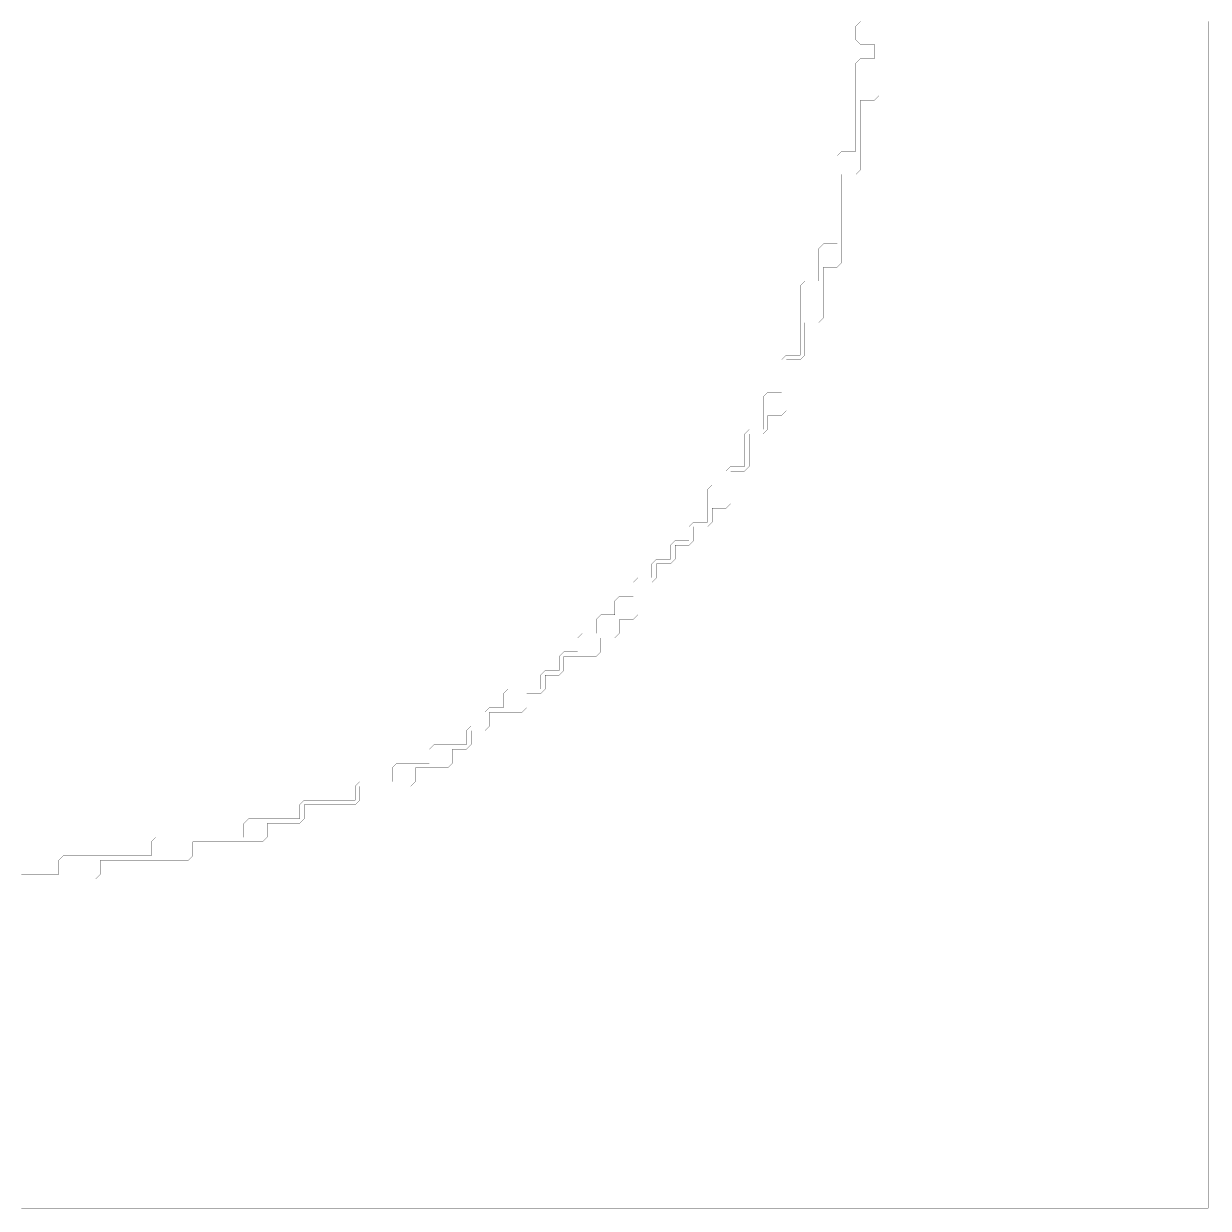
# Model space of a CAD drawing. Header units: metres. Extents: x 0 to 4990, y -4990 to 0.
# Drawn here: x 2495 to 4990, y -4990 to -2495 of the extents above; entities that cross this region are included whole.
import ezdxf

# ---------------------------------------------------------------- set-up
doc = ezdxf.new("R2010")
doc.units = ezdxf.units.M
doc.layers.add('conductor', color=1, linetype='Continuous')
doc.layers.add('substrate', color=5, linetype='Continuous')

msp = doc.modelspace()

# ---------------------------------------------------------------- linework, layer by layer
at = {"layer": 'conductor', "const_width": 0.5}
msp.add_lwpolyline([(2490.234375, -4287.109375), (2500, -4287.109375), (2509.765625, -4287.109375), (2519.53125, -4287.109375), (2529.296875, -4287.109375), (2539.0625, -4287.109375), (2548.828125, -4287.109375), (2558.59375, -4287.109375), (2568.359375, -4287.109375), (2568.359375, -4277.34375), (2568.359375, -4267.578125), (2568.359375, -4257.8125), (2578.125, -4248.046875), (2587.890625, -4248.046875), (2597.65625, -4248.046875), (2607.421875, -4248.046875), (2617.1875, -4248.046875), (2626.953125, -4248.046875), (2636.71875, -4248.046875), (2646.484375, -4248.046875), (2656.25, -4248.046875), (2666.015625, -4248.046875), (2675.78125, -4248.046875), (2685.546875, -4248.046875), (2695.3125, -4248.046875), (2705.078125, -4248.046875), (2714.84375, -4248.046875), (2724.609375, -4248.046875), (2734.375, -4248.046875), (2744.140625, -4248.046875), (2753.90625, -4248.046875), (2763.671875, -4248.046875), (2763.671875, -4238.28125), (2763.671875, -4228.515625), (2763.671875, -4218.75), (2773.4375, -4208.984375), (2783.203125, -4208.984375), (2792.96875, -4208.984375), (2802.734375, -4208.984375), (2812.5, -4208.984375), (2822.265625, -4208.984375), (2832.03125, -4208.984375), (2841.796875, -4208.984375), (2851.5625, -4208.984375), (2861.328125, -4208.984375), (2871.09375, -4208.984375), (2880.859375, -4208.984375), (2890.625, -4208.984375), (2900.390625, -4208.984375), (2910.15625, -4208.984375), (2919.921875, -4208.984375), (2929.6875, -4208.984375), (2939.453125, -4208.984375), (2949.21875, -4208.984375), (2958.984375, -4208.984375), (2958.984375, -4199.21875), (2958.984375, -4189.453125), (2958.984375, -4179.6875), (2968.75, -4169.921875), (2978.515625, -4169.921875), (2988.28125, -4169.921875), (2998.046875, -4169.921875), (3007.8125, -4169.921875), (3017.578125, -4169.921875), (3027.34375, -4169.921875), (3037.109375, -4169.921875), (3046.875, -4169.921875), (3056.640625, -4169.921875), (3066.40625, -4169.921875), (3076.171875, -4169.921875), (3076.171875, -4160.15625), (3076.171875, -4150.390625), (3076.171875, -4140.625), (3085.9375, -4130.859375), (3095.703125, -4130.859375), (3105.46875, -4130.859375), (3115.234375, -4130.859375), (3125, -4130.859375), (3134.765625, -4130.859375), (3144.53125, -4130.859375), (3154.296875, -4130.859375), (3164.0625, -4130.859375), (3173.828125, -4130.859375), (3183.59375, -4130.859375), (3193.359375, -4130.859375), (3193.359375, -4121.09375), (3193.359375, -4111.328125), (3193.359375, -4101.5625), (3203.125, -4091.796875), (3212.890625, -4091.796875), (3222.65625, -4091.796875), (3232.421875, -4091.796875), (3242.1875, -4091.796875), (3251.953125, -4091.796875), (3261.71875, -4091.796875), (3271.484375, -4091.796875), (3271.484375, -4082.03125), (3271.484375, -4072.265625), (3271.484375, -4062.5), (3281.25, -4052.734375), (3291.015625, -4052.734375), (3300.78125, -4052.734375), (3310.546875, -4052.734375), (3320.3125, -4052.734375), (3330.078125, -4052.734375), (3339.84375, -4052.734375), (3349.609375, -4052.734375), (3349.609375, -4042.96875), (3349.609375, -4033.203125), (3349.609375, -4023.4375), (3359.375, -4013.671875), (3369.140625, -4013.671875), (3378.90625, -4013.671875), (3388.671875, -4013.671875), (3398.4375, -4013.671875), (3408.203125, -4013.671875), (3417.96875, -4013.671875), (3427.734375, -4013.671875), (3427.734375, -4003.90625), (3427.734375, -3994.140625), (3427.734375, -3984.375), (3437.5, -3974.609375), (3447.265625, -3974.609375), (3457.03125, -3974.609375), (3466.796875, -3974.609375), (3466.796875, -3964.84375), (3466.796875, -3955.078125), (3466.796875, -3945.3125), (3476.5625, -3935.546875), (3486.328125, -3935.546875), (3496.09375, -3935.546875), (3505.859375, -3935.546875), (3505.859375, -3925.78125), (3505.859375, -3916.015625), (3505.859375, -3906.25), (3515.625, -3896.484375), (3525.390625, -3896.484375), (3535.15625, -3896.484375), (3544.921875, -3896.484375), (3554.6875, -3896.484375), (3564.453125, -3896.484375), (3574.21875, -3896.484375), (3583.984375, -3896.484375), (3583.984375, -3886.71875), (3583.984375, -3876.953125), (3583.984375, -3867.1875), (3593.75, -3857.421875), (3603.515625, -3857.421875), (3613.28125, -3857.421875), (3623.046875, -3857.421875), (3623.046875, -3847.65625), (3623.046875, -3837.890625), (3623.046875, -3828.125), (3632.8125, -3818.359375), (3642.578125, -3818.359375), (3652.34375, -3818.359375), (3662.109375, -3818.359375), (3662.109375, -3808.59375), (3662.109375, -3798.828125), (3662.109375, -3789.0625), (3671.875, -3779.296875), (3681.640625, -3779.296875), (3691.40625, -3779.296875), (3701.171875, -3779.296875), (3701.171875, -3769.53125), (3701.171875, -3759.765625), (3701.171875, -3750), (3710.9375, -3740.234375), (3720.703125, -3740.234375), (3730.46875, -3740.234375), (3740.234375, -3740.234375), (3740.234375, -3730.46875), (3740.234375, -3720.703125), (3740.234375, -3710.9375), (3750, -3701.171875), (3759.765625, -3701.171875), (3769.53125, -3701.171875), (3779.296875, -3701.171875), (3779.296875, -3691.40625), (3779.296875, -3681.640625), (3779.296875, -3671.875), (3789.0625, -3662.109375), (3798.828125, -3662.109375), (3808.59375, -3662.109375), (3818.359375, -3662.109375), (3818.359375, -3652.34375), (3818.359375, -3642.578125), (3818.359375, -3632.8125), (3828.125, -3623.046875), (3837.890625, -3623.046875), (3847.65625, -3623.046875), (3857.421875, -3623.046875), (3857.421875, -3613.28125), (3857.421875, -3603.515625), (3857.421875, -3593.75), (3867.1875, -3583.984375), (3876.953125, -3583.984375), (3886.71875, -3583.984375), (3896.484375, -3583.984375), (3896.484375, -3574.21875), (3896.484375, -3564.453125), (3896.484375, -3554.6875), (3906.25, -3544.921875), (3916.015625, -3544.921875), (3925.78125, -3544.921875), (3935.546875, -3544.921875), (3935.546875, -3535.15625), (3935.546875, -3525.390625), (3935.546875, -3515.625), (3935.546875, -3505.859375), (3935.546875, -3496.09375), (3935.546875, -3486.328125), (3935.546875, -3476.5625), (3945.3125, -3466.796875), (3955.078125, -3466.796875), (3964.84375, -3466.796875), (3974.609375, -3466.796875), (3974.609375, -3457.03125), (3974.609375, -3447.265625), (3974.609375, -3437.5), (3984.375, -3427.734375), (3994.140625, -3427.734375), (4003.90625, -3427.734375), (4013.671875, -3427.734375), (4013.671875, -3417.96875), (4013.671875, -3408.203125), (4013.671875, -3398.4375), (4013.671875, -3388.671875), (4013.671875, -3378.90625), (4013.671875, -3369.140625), (4013.671875, -3359.375), (4023.4375, -3349.609375), (4033.203125, -3349.609375), (4042.96875, -3349.609375), (4052.734375, -3349.609375), (4052.734375, -3339.84375), (4052.734375, -3330.078125), (4052.734375, -3320.3125), (4052.734375, -3310.546875), (4052.734375, -3300.78125), (4052.734375, -3291.015625), (4052.734375, -3281.25), (4062.5, -3271.484375), (4072.265625, -3271.484375), (4082.03125, -3271.484375), (4091.796875, -3271.484375), (4091.796875, -3261.71875), (4091.796875, -3251.953125), (4091.796875, -3242.1875), (4091.796875, -3232.421875), (4091.796875, -3222.65625), (4091.796875, -3212.890625), (4091.796875, -3203.125), (4101.5625, -3193.359375), (4111.328125, -3193.359375), (4121.09375, -3193.359375), (4130.859375, -3193.359375), (4130.859375, -3183.59375), (4130.859375, -3173.828125), (4130.859375, -3164.0625), (4130.859375, -3154.296875), (4130.859375, -3144.53125), (4130.859375, -3134.765625), (4130.859375, -3125), (4130.859375, -3115.234375), (4130.859375, -3105.46875), (4130.859375, -3095.703125), (4130.859375, -3085.9375), (4130.859375, -3076.171875), (4130.859375, -3066.40625), (4130.859375, -3056.640625), (4130.859375, -3046.875), (4140.625, -3037.109375), (4150.390625, -3037.109375), (4160.15625, -3037.109375), (4169.921875, -3037.109375), (4169.921875, -3027.34375), (4169.921875, -3017.578125), (4169.921875, -3007.8125), (4169.921875, -2998.046875), (4169.921875, -2988.28125), (4169.921875, -2978.515625), (4169.921875, -2968.75), (4179.6875, -2958.984375), (4189.453125, -2958.984375), (4199.21875, -2958.984375), (4208.984375, -2958.984375), (4208.984375, -2949.21875), (4208.984375, -2939.453125), (4208.984375, -2929.6875), (4208.984375, -2919.921875), (4208.984375, -2910.15625), (4208.984375, -2900.390625), (4208.984375, -2890.625), (4208.984375, -2880.859375), (4208.984375, -2871.09375), (4208.984375, -2861.328125), (4208.984375, -2851.5625), (4208.984375, -2841.796875), (4208.984375, -2832.03125), (4208.984375, -2822.265625), (4208.984375, -2812.5), (4208.984375, -2802.734375), (4208.984375, -2792.96875), (4208.984375, -2783.203125), (4208.984375, -2773.4375), (4218.75, -2763.671875), (4228.515625, -2763.671875), (4238.28125, -2763.671875), (4248.046875, -2763.671875), (4248.046875, -2753.90625), (4248.046875, -2744.140625), (4248.046875, -2734.375), (4248.046875, -2724.609375), (4248.046875, -2714.84375), (4248.046875, -2705.078125), (4248.046875, -2695.3125), (4248.046875, -2685.546875), (4248.046875, -2675.78125), (4248.046875, -2666.015625), (4248.046875, -2656.25), (4248.046875, -2646.484375), (4248.046875, -2636.71875), (4248.046875, -2626.953125), (4248.046875, -2617.1875), (4248.046875, -2607.421875), (4248.046875, -2597.65625), (4248.046875, -2587.890625), (4248.046875, -2578.125), (4257.8125, -2568.359375), (4267.578125, -2568.359375), (4277.34375, -2568.359375), (4287.109375, -2568.359375), (4287.109375, -2558.59375), (4287.109375, -2548.828125), (4287.109375, -2539.0625), (4277.34375, -2539.0625), (4267.578125, -2539.0625), (4257.8125, -2539.0625), (4248.046875, -2529.296875), (4248.046875, -2519.53125), (4248.046875, -2509.765625), (4248.046875, -2500), (4257.8125, -2490.234375)], dxfattribs=at)
at = {"layer": 'substrate', "const_width": 0.5}
for points in [[(2490.234375, -4990.234375), (2500, -4990.234375), (2509.765625, -4990.234375), (2519.53125, -4990.234375), (2529.296875, -4990.234375), (2539.0625, -4990.234375), (2548.828125, -4990.234375), (2558.59375, -4990.234375), (2568.359375, -4990.234375), (2578.125, -4990.234375), (2587.890625, -4990.234375), (2597.65625, -4990.234375), (2607.421875, -4990.234375), (2617.1875, -4990.234375), (2626.953125, -4990.234375), (2636.71875, -4990.234375), (2646.484375, -4990.234375), (2656.25, -4990.234375), (2666.015625, -4990.234375), (2675.78125, -4990.234375), (2685.546875, -4990.234375), (2695.3125, -4990.234375), (2705.078125, -4990.234375), (2714.84375, -4990.234375), (2724.609375, -4990.234375), (2734.375, -4990.234375), (2744.140625, -4990.234375), (2753.90625, -4990.234375), (2763.671875, -4990.234375), (2773.4375, -4990.234375), (2783.203125, -4990.234375), (2792.96875, -4990.234375), (2802.734375, -4990.234375), (2812.5, -4990.234375), (2822.265625, -4990.234375), (2832.03125, -4990.234375), (2841.796875, -4990.234375), (2851.5625, -4990.234375), (2861.328125, -4990.234375), (2871.09375, -4990.234375), (2880.859375, -4990.234375), (2890.625, -4990.234375), (2900.390625, -4990.234375), (2910.15625, -4990.234375), (2919.921875, -4990.234375), (2929.6875, -4990.234375), (2939.453125, -4990.234375), (2949.21875, -4990.234375), (2958.984375, -4990.234375), (2968.75, -4990.234375), (2978.515625, -4990.234375), (2988.28125, -4990.234375), (2998.046875, -4990.234375), (3007.8125, -4990.234375), (3017.578125, -4990.234375), (3027.34375, -4990.234375), (3037.109375, -4990.234375), (3046.875, -4990.234375), (3056.640625, -4990.234375), (3066.40625, -4990.234375), (3076.171875, -4990.234375), (3085.9375, -4990.234375), (3095.703125, -4990.234375), (3105.46875, -4990.234375), (3115.234375, -4990.234375), (3125, -4990.234375), (3134.765625, -4990.234375), (3144.53125, -4990.234375), (3154.296875, -4990.234375), (3164.0625, -4990.234375), (3173.828125, -4990.234375), (3183.59375, -4990.234375), (3193.359375, -4990.234375), (3203.125, -4990.234375), (3212.890625, -4990.234375), (3222.65625, -4990.234375), (3232.421875, -4990.234375), (3242.1875, -4990.234375), (3251.953125, -4990.234375), (3261.71875, -4990.234375), (3271.484375, -4990.234375), (3281.25, -4990.234375), (3291.015625, -4990.234375), (3300.78125, -4990.234375), (3310.546875, -4990.234375), (3320.3125, -4990.234375), (3330.078125, -4990.234375), (3339.84375, -4990.234375), (3349.609375, -4990.234375), (3359.375, -4990.234375), (3369.140625, -4990.234375), (3378.90625, -4990.234375), (3388.671875, -4990.234375), (3398.4375, -4990.234375), (3408.203125, -4990.234375), (3417.96875, -4990.234375), (3427.734375, -4990.234375), (3437.5, -4990.234375), (3447.265625, -4990.234375), (3457.03125, -4990.234375), (3466.796875, -4990.234375), (3476.5625, -4990.234375), (3486.328125, -4990.234375), (3496.09375, -4990.234375), (3505.859375, -4990.234375), (3515.625, -4990.234375), (3525.390625, -4990.234375), (3535.15625, -4990.234375), (3544.921875, -4990.234375), (3554.6875, -4990.234375), (3564.453125, -4990.234375), (3574.21875, -4990.234375), (3583.984375, -4990.234375), (3593.75, -4990.234375), (3603.515625, -4990.234375), (3613.28125, -4990.234375), (3623.046875, -4990.234375), (3632.8125, -4990.234375), (3642.578125, -4990.234375), (3652.34375, -4990.234375), (3662.109375, -4990.234375), (3671.875, -4990.234375), (3681.640625, -4990.234375), (3691.40625, -4990.234375), (3701.171875, -4990.234375), (3710.9375, -4990.234375), (3720.703125, -4990.234375), (3730.46875, -4990.234375), (3740.234375, -4990.234375), (3750, -4990.234375), (3759.765625, -4990.234375), (3769.53125, -4990.234375), (3779.296875, -4990.234375), (3789.0625, -4990.234375), (3798.828125, -4990.234375), (3808.59375, -4990.234375), (3818.359375, -4990.234375), (3828.125, -4990.234375), (3837.890625, -4990.234375), (3847.65625, -4990.234375), (3857.421875, -4990.234375), (3867.1875, -4990.234375), (3876.953125, -4990.234375), (3886.71875, -4990.234375), (3896.484375, -4990.234375), (3906.25, -4990.234375), (3916.015625, -4990.234375), (3925.78125, -4990.234375), (3935.546875, -4990.234375), (3945.3125, -4990.234375), (3955.078125, -4990.234375), (3964.84375, -4990.234375), (3974.609375, -4990.234375), (3984.375, -4990.234375), (3994.140625, -4990.234375), (4003.90625, -4990.234375), (4013.671875, -4990.234375), (4023.4375, -4990.234375), (4033.203125, -4990.234375), (4042.96875, -4990.234375), (4052.734375, -4990.234375), (4062.5, -4990.234375), (4072.265625, -4990.234375), (4082.03125, -4990.234375), (4091.796875, -4990.234375), (4101.5625, -4990.234375), (4111.328125, -4990.234375), (4121.09375, -4990.234375), (4130.859375, -4990.234375), (4140.625, -4990.234375), (4150.390625, -4990.234375), (4160.15625, -4990.234375), (4169.921875, -4990.234375), (4179.6875, -4990.234375), (4189.453125, -4990.234375), (4199.21875, -4990.234375), (4208.984375, -4990.234375), (4218.75, -4990.234375), (4228.515625, -4990.234375), (4238.28125, -4990.234375), (4248.046875, -4990.234375), (4257.8125, -4990.234375), (4267.578125, -4990.234375), (4277.34375, -4990.234375), (4287.109375, -4990.234375), (4296.875, -4990.234375), (4306.640625, -4990.234375), (4316.40625, -4990.234375), (4326.171875, -4990.234375), (4335.9375, -4990.234375), (4345.703125, -4990.234375), (4355.46875, -4990.234375), (4365.234375, -4990.234375), (4375, -4990.234375), (4384.765625, -4990.234375), (4394.53125, -4990.234375), (4404.296875, -4990.234375), (4414.0625, -4990.234375), (4423.828125, -4990.234375), (4433.59375, -4990.234375), (4443.359375, -4990.234375), (4453.125, -4990.234375), (4462.890625, -4990.234375), (4472.65625, -4990.234375), (4482.421875, -4990.234375), (4492.1875, -4990.234375), (4501.953125, -4990.234375), (4511.71875, -4990.234375), (4521.484375, -4990.234375), (4531.25, -4990.234375), (4541.015625, -4990.234375), (4550.78125, -4990.234375), (4560.546875, -4990.234375), (4570.3125, -4990.234375), (4580.078125, -4990.234375), (4589.84375, -4990.234375), (4599.609375, -4990.234375), (4609.375, -4990.234375), (4619.140625, -4990.234375), (4628.90625, -4990.234375), (4638.671875, -4990.234375), (4648.4375, -4990.234375), (4658.203125, -4990.234375), (4667.96875, -4990.234375), (4677.734375, -4990.234375), (4687.5, -4990.234375), (4697.265625, -4990.234375), (4707.03125, -4990.234375), (4716.796875, -4990.234375), (4726.5625, -4990.234375), (4736.328125, -4990.234375), (4746.09375, -4990.234375), (4755.859375, -4990.234375), (4765.625, -4990.234375), (4775.390625, -4990.234375), (4785.15625, -4990.234375), (4794.921875, -4990.234375), (4804.6875, -4990.234375), (4814.453125, -4990.234375), (4824.21875, -4990.234375), (4833.984375, -4990.234375), (4843.75, -4990.234375), (4853.515625, -4990.234375), (4863.28125, -4990.234375), (4873.046875, -4990.234375), (4882.8125, -4990.234375), (4892.578125, -4990.234375), (4902.34375, -4990.234375), (4912.109375, -4990.234375), (4921.875, -4990.234375), (4931.640625, -4990.234375), (4941.40625, -4990.234375), (4951.171875, -4990.234375), (4960.9375, -4990.234375), (4970.703125, -4990.234375), (4980.46875, -4990.234375), (4990.234375, -4990.234375), (4990.234375, -4980.46875), (4990.234375, -4970.703125), (4990.234375, -4960.9375), (4990.234375, -4951.171875), (4990.234375, -4941.40625), (4990.234375, -4931.640625), (4990.234375, -4921.875), (4990.234375, -4912.109375), (4990.234375, -4902.34375), (4990.234375, -4892.578125), (4990.234375, -4882.8125), (4990.234375, -4873.046875), (4990.234375, -4863.28125), (4990.234375, -4853.515625), (4990.234375, -4843.75), (4990.234375, -4833.984375), (4990.234375, -4824.21875), (4990.234375, -4814.453125), (4990.234375, -4804.6875), (4990.234375, -4794.921875), (4990.234375, -4785.15625), (4990.234375, -4775.390625), (4990.234375, -4765.625), (4990.234375, -4755.859375), (4990.234375, -4746.09375), (4990.234375, -4736.328125), (4990.234375, -4726.5625), (4990.234375, -4716.796875), (4990.234375, -4707.03125), (4990.234375, -4697.265625), (4990.234375, -4687.5), (4990.234375, -4677.734375), (4990.234375, -4667.96875), (4990.234375, -4658.203125), (4990.234375, -4648.4375), (4990.234375, -4638.671875), (4990.234375, -4628.90625), (4990.234375, -4619.140625), (4990.234375, -4609.375), (4990.234375, -4599.609375), (4990.234375, -4589.84375), (4990.234375, -4580.078125), (4990.234375, -4570.3125), (4990.234375, -4560.546875), (4990.234375, -4550.78125), (4990.234375, -4541.015625), (4990.234375, -4531.25), (4990.234375, -4521.484375), (4990.234375, -4511.71875), (4990.234375, -4501.953125), (4990.234375, -4492.1875), (4990.234375, -4482.421875), (4990.234375, -4472.65625), (4990.234375, -4462.890625), (4990.234375, -4453.125), (4990.234375, -4443.359375), (4990.234375, -4433.59375), (4990.234375, -4423.828125), (4990.234375, -4414.0625), (4990.234375, -4404.296875), (4990.234375, -4394.53125), (4990.234375, -4384.765625), (4990.234375, -4375), (4990.234375, -4365.234375), (4990.234375, -4355.46875), (4990.234375, -4345.703125), (4990.234375, -4335.9375), (4990.234375, -4326.171875), (4990.234375, -4316.40625), (4990.234375, -4306.640625), (4990.234375, -4296.875), (4990.234375, -4287.109375), (4990.234375, -4277.34375), (4990.234375, -4267.578125), (4990.234375, -4257.8125), (4990.234375, -4248.046875), (4990.234375, -4238.28125), (4990.234375, -4228.515625), (4990.234375, -4218.75), (4990.234375, -4208.984375), (4990.234375, -4199.21875), (4990.234375, -4189.453125), (4990.234375, -4179.6875), (4990.234375, -4169.921875), (4990.234375, -4160.15625), (4990.234375, -4150.390625), (4990.234375, -4140.625), (4990.234375, -4130.859375), (4990.234375, -4121.09375), (4990.234375, -4111.328125), (4990.234375, -4101.5625), (4990.234375, -4091.796875), (4990.234375, -4082.03125), (4990.234375, -4072.265625), (4990.234375, -4062.5), (4990.234375, -4052.734375), (4990.234375, -4042.96875), (4990.234375, -4033.203125), (4990.234375, -4023.4375), (4990.234375, -4013.671875), (4990.234375, -4003.90625), (4990.234375, -3994.140625), (4990.234375, -3984.375), (4990.234375, -3974.609375), (4990.234375, -3964.84375), (4990.234375, -3955.078125), (4990.234375, -3945.3125), (4990.234375, -3935.546875), (4990.234375, -3925.78125), (4990.234375, -3916.015625), (4990.234375, -3906.25), (4990.234375, -3896.484375), (4990.234375, -3886.71875), (4990.234375, -3876.953125), (4990.234375, -3867.1875), (4990.234375, -3857.421875), (4990.234375, -3847.65625), (4990.234375, -3837.890625), (4990.234375, -3828.125), (4990.234375, -3818.359375), (4990.234375, -3808.59375), (4990.234375, -3798.828125), (4990.234375, -3789.0625), (4990.234375, -3779.296875), (4990.234375, -3769.53125), (4990.234375, -3759.765625), (4990.234375, -3750), (4990.234375, -3740.234375), (4990.234375, -3730.46875), (4990.234375, -3720.703125), (4990.234375, -3710.9375), (4990.234375, -3701.171875), (4990.234375, -3691.40625), (4990.234375, -3681.640625), (4990.234375, -3671.875), (4990.234375, -3662.109375), (4990.234375, -3652.34375), (4990.234375, -3642.578125), (4990.234375, -3632.8125), (4990.234375, -3623.046875), (4990.234375, -3613.28125), (4990.234375, -3603.515625), (4990.234375, -3593.75), (4990.234375, -3583.984375), (4990.234375, -3574.21875), (4990.234375, -3564.453125), (4990.234375, -3554.6875), (4990.234375, -3544.921875), (4990.234375, -3535.15625), (4990.234375, -3525.390625), (4990.234375, -3515.625), (4990.234375, -3505.859375), (4990.234375, -3496.09375), (4990.234375, -3486.328125), (4990.234375, -3476.5625), (4990.234375, -3466.796875), (4990.234375, -3457.03125), (4990.234375, -3447.265625), (4990.234375, -3437.5), (4990.234375, -3427.734375), (4990.234375, -3417.96875), (4990.234375, -3408.203125), (4990.234375, -3398.4375), (4990.234375, -3388.671875), (4990.234375, -3378.90625), (4990.234375, -3369.140625), (4990.234375, -3359.375), (4990.234375, -3349.609375), (4990.234375, -3339.84375), (4990.234375, -3330.078125), (4990.234375, -3320.3125), (4990.234375, -3310.546875), (4990.234375, -3300.78125), (4990.234375, -3291.015625), (4990.234375, -3281.25), (4990.234375, -3271.484375), (4990.234375, -3261.71875), (4990.234375, -3251.953125), (4990.234375, -3242.1875), (4990.234375, -3232.421875), (4990.234375, -3222.65625), (4990.234375, -3212.890625), (4990.234375, -3203.125), (4990.234375, -3193.359375), (4990.234375, -3183.59375), (4990.234375, -3173.828125), (4990.234375, -3164.0625), (4990.234375, -3154.296875), (4990.234375, -3144.53125), (4990.234375, -3134.765625), (4990.234375, -3125), (4990.234375, -3115.234375), (4990.234375, -3105.46875), (4990.234375, -3095.703125), (4990.234375, -3085.9375), (4990.234375, -3076.171875), (4990.234375, -3066.40625), (4990.234375, -3056.640625), (4990.234375, -3046.875), (4990.234375, -3037.109375), (4990.234375, -3027.34375), (4990.234375, -3017.578125), (4990.234375, -3007.8125), (4990.234375, -2998.046875), (4990.234375, -2988.28125), (4990.234375, -2978.515625), (4990.234375, -2968.75), (4990.234375, -2958.984375), (4990.234375, -2949.21875), (4990.234375, -2939.453125), (4990.234375, -2929.6875), (4990.234375, -2919.921875), (4990.234375, -2910.15625), (4990.234375, -2900.390625), (4990.234375, -2890.625), (4990.234375, -2880.859375), (4990.234375, -2871.09375), (4990.234375, -2861.328125), (4990.234375, -2851.5625), (4990.234375, -2841.796875), (4990.234375, -2832.03125), (4990.234375, -2822.265625), (4990.234375, -2812.5), (4990.234375, -2802.734375), (4990.234375, -2792.96875), (4990.234375, -2783.203125), (4990.234375, -2773.4375), (4990.234375, -2763.671875), (4990.234375, -2753.90625), (4990.234375, -2744.140625), (4990.234375, -2734.375), (4990.234375, -2724.609375), (4990.234375, -2714.84375), (4990.234375, -2705.078125), (4990.234375, -2695.3125), (4990.234375, -2685.546875), (4990.234375, -2675.78125), (4990.234375, -2666.015625), (4990.234375, -2656.25), (4990.234375, -2646.484375), (4990.234375, -2636.71875), (4990.234375, -2626.953125), (4990.234375, -2617.1875), (4990.234375, -2607.421875), (4990.234375, -2597.65625), (4990.234375, -2587.890625), (4990.234375, -2578.125), (4990.234375, -2568.359375), (4990.234375, -2558.59375), (4990.234375, -2548.828125), (4990.234375, -2539.0625), (4990.234375, -2529.296875), (4990.234375, -2519.53125), (4990.234375, -2509.765625), (4990.234375, -2500), (4990.234375, -2490.234375)], [(4296.875, -2490.234375), (4296.875, -2500), (4296.875, -2509.765625), (4296.875, -2519.53125), (4296.875, -2529.296875), (4296.875, -2539.0625), (4296.875, -2548.828125), (4296.875, -2558.59375), (4296.875, -2568.359375), (4296.875, -2578.125), (4296.875, -2587.890625), (4296.875, -2597.65625), (4296.875, -2607.421875), (4296.875, -2617.1875), (4296.875, -2626.953125), (4296.875, -2636.71875), (4296.875, -2646.484375), (4287.109375, -2656.25), (4277.34375, -2656.25), (4267.578125, -2656.25), (4257.8125, -2656.25), (4257.8125, -2666.015625), (4257.8125, -2675.78125), (4257.8125, -2685.546875), (4257.8125, -2695.3125), (4257.8125, -2705.078125), (4257.8125, -2714.84375), (4257.8125, -2724.609375), (4257.8125, -2734.375), (4257.8125, -2744.140625), (4257.8125, -2753.90625), (4257.8125, -2763.671875), (4257.8125, -2773.4375), (4257.8125, -2783.203125), (4257.8125, -2792.96875), (4257.8125, -2802.734375), (4248.046875, -2812.5), (4238.28125, -2812.5), (4228.515625, -2812.5), (4218.75, -2812.5), (4218.75, -2822.265625), (4218.75, -2832.03125), (4218.75, -2841.796875), (4218.75, -2851.5625), (4218.75, -2861.328125), (4218.75, -2871.09375), (4218.75, -2880.859375), (4218.75, -2890.625), (4218.75, -2900.390625), (4218.75, -2910.15625), (4218.75, -2919.921875), (4218.75, -2929.6875), (4218.75, -2939.453125), (4218.75, -2949.21875), (4218.75, -2958.984375), (4218.75, -2968.75), (4218.75, -2978.515625), (4218.75, -2988.28125), (4218.75, -2998.046875), (4208.984375, -3007.8125), (4199.21875, -3007.8125), (4189.453125, -3007.8125), (4179.6875, -3007.8125), (4179.6875, -3017.578125), (4179.6875, -3027.34375), (4179.6875, -3037.109375), (4179.6875, -3046.875), (4179.6875, -3056.640625), (4179.6875, -3066.40625), (4179.6875, -3076.171875), (4179.6875, -3085.9375), (4179.6875, -3095.703125), (4179.6875, -3105.46875), (4179.6875, -3115.234375), (4169.921875, -3125), (4160.15625, -3125), (4150.390625, -3125), (4140.625, -3125), (4140.625, -3134.765625), (4140.625, -3144.53125), (4140.625, -3154.296875), (4140.625, -3164.0625), (4140.625, -3173.828125), (4140.625, -3183.59375), (4140.625, -3193.359375), (4130.859375, -3203.125), (4121.09375, -3203.125), (4111.328125, -3203.125), (4101.5625, -3203.125), (4101.5625, -3212.890625), (4101.5625, -3222.65625), (4101.5625, -3232.421875), (4101.5625, -3242.1875), (4101.5625, -3251.953125), (4101.5625, -3261.71875), (4101.5625, -3271.484375), (4101.5625, -3281.25), (4101.5625, -3291.015625), (4101.5625, -3300.78125), (4101.5625, -3310.546875), (4091.796875, -3320.3125), (4082.03125, -3320.3125), (4072.265625, -3320.3125), (4062.5, -3320.3125), (4062.5, -3330.078125), (4062.5, -3339.84375), (4062.5, -3349.609375), (4052.734375, -3359.375), (4042.96875, -3359.375), (4033.203125, -3359.375), (4023.4375, -3359.375), (4023.4375, -3369.140625), (4023.4375, -3378.90625), (4023.4375, -3388.671875), (4023.4375, -3398.4375), (4023.4375, -3408.203125), (4023.4375, -3417.96875), (4023.4375, -3427.734375), (4013.671875, -3437.5), (4003.90625, -3437.5), (3994.140625, -3437.5), (3984.375, -3437.5), (3984.375, -3447.265625), (3984.375, -3457.03125), (3984.375, -3466.796875), (3984.375, -3476.5625), (3984.375, -3486.328125), (3984.375, -3496.09375), (3984.375, -3505.859375), (3974.609375, -3515.625), (3964.84375, -3515.625), (3955.078125, -3515.625), (3945.3125, -3515.625), (3945.3125, -3525.390625), (3945.3125, -3535.15625), (3945.3125, -3544.921875), (3935.546875, -3554.6875), (3925.78125, -3554.6875), (3916.015625, -3554.6875), (3906.25, -3554.6875), (3906.25, -3564.453125), (3906.25, -3574.21875), (3906.25, -3583.984375), (3896.484375, -3593.75), (3886.71875, -3593.75), (3876.953125, -3593.75), (3867.1875, -3593.75), (3867.1875, -3603.515625), (3867.1875, -3613.28125), (3867.1875, -3623.046875), (3857.421875, -3632.8125), (3847.65625, -3632.8125), (3837.890625, -3632.8125), (3828.125, -3632.8125), (3828.125, -3642.578125), (3828.125, -3652.34375), (3828.125, -3662.109375), (3818.359375, -3671.875), (3808.59375, -3671.875), (3798.828125, -3671.875), (3789.0625, -3671.875), (3789.0625, -3681.640625), (3789.0625, -3691.40625), (3789.0625, -3701.171875), (3789.0625, -3710.9375), (3789.0625, -3720.703125), (3789.0625, -3730.46875), (3789.0625, -3740.234375), (3779.296875, -3750), (3769.53125, -3750), (3759.765625, -3750), (3750, -3750), (3750, -3759.765625), (3750, -3769.53125), (3750, -3779.296875), (3740.234375, -3789.0625), (3730.46875, -3789.0625), (3720.703125, -3789.0625), (3710.9375, -3789.0625), (3710.9375, -3798.828125), (3710.9375, -3808.59375), (3710.9375, -3818.359375), (3701.171875, -3828.125), (3691.40625, -3828.125), (3681.640625, -3828.125), (3671.875, -3828.125), (3662.109375, -3828.125), (3652.34375, -3828.125), (3642.578125, -3828.125), (3632.8125, -3828.125), (3632.8125, -3837.890625), (3632.8125, -3847.65625), (3632.8125, -3857.421875), (3623.046875, -3867.1875), (3613.28125, -3867.1875), (3603.515625, -3867.1875), (3593.75, -3867.1875), (3593.75, -3876.953125), (3593.75, -3886.71875), (3593.75, -3896.484375), (3583.984375, -3906.25), (3574.21875, -3906.25), (3564.453125, -3906.25), (3554.6875, -3906.25), (3554.6875, -3916.015625), (3554.6875, -3925.78125), (3554.6875, -3935.546875), (3544.921875, -3945.3125), (3535.15625, -3945.3125), (3525.390625, -3945.3125), (3515.625, -3945.3125), (3505.859375, -3945.3125), (3496.09375, -3945.3125), (3486.328125, -3945.3125), (3476.5625, -3945.3125), (3476.5625, -3955.078125), (3476.5625, -3964.84375), (3476.5625, -3974.609375), (3466.796875, -3984.375), (3457.03125, -3984.375), (3447.265625, -3984.375), (3437.5, -3984.375), (3437.5, -3994.140625), (3437.5, -4003.90625), (3437.5, -4013.671875), (3427.734375, -4023.4375), (3417.96875, -4023.4375), (3408.203125, -4023.4375), (3398.4375, -4023.4375), (3398.4375, -4033.203125), (3398.4375, -4042.96875), (3398.4375, -4052.734375), (3388.671875, -4062.5), (3378.90625, -4062.5), (3369.140625, -4062.5), (3359.375, -4062.5), (3349.609375, -4062.5), (3339.84375, -4062.5), (3330.078125, -4062.5), (3320.3125, -4062.5), (3320.3125, -4072.265625), (3320.3125, -4082.03125), (3320.3125, -4091.796875), (3310.546875, -4101.5625), (3300.78125, -4101.5625), (3291.015625, -4101.5625), (3281.25, -4101.5625), (3271.484375, -4101.5625), (3261.71875, -4101.5625), (3251.953125, -4101.5625), (3242.1875, -4101.5625), (3232.421875, -4101.5625), (3222.65625, -4101.5625), (3212.890625, -4101.5625), (3203.125, -4101.5625), (3203.125, -4111.328125), (3203.125, -4121.09375), (3203.125, -4130.859375), (3193.359375, -4140.625), (3183.59375, -4140.625), (3173.828125, -4140.625), (3164.0625, -4140.625), (3154.296875, -4140.625), (3144.53125, -4140.625), (3134.765625, -4140.625), (3125, -4140.625), (3115.234375, -4140.625), (3105.46875, -4140.625), (3095.703125, -4140.625), (3085.9375, -4140.625), (3085.9375, -4150.390625), (3085.9375, -4160.15625), (3085.9375, -4169.921875), (3076.171875, -4179.6875), (3066.40625, -4179.6875), (3056.640625, -4179.6875), (3046.875, -4179.6875), (3037.109375, -4179.6875), (3027.34375, -4179.6875), (3017.578125, -4179.6875), (3007.8125, -4179.6875), (3007.8125, -4189.453125), (3007.8125, -4199.21875), (3007.8125, -4208.984375), (2998.046875, -4218.75), (2988.28125, -4218.75), (2978.515625, -4218.75), (2968.75, -4218.75), (2958.984375, -4218.75), (2949.21875, -4218.75), (2939.453125, -4218.75), (2929.6875, -4218.75), (2919.921875, -4218.75), (2910.15625, -4218.75), (2900.390625, -4218.75), (2890.625, -4218.75), (2880.859375, -4218.75), (2871.09375, -4218.75), (2861.328125, -4218.75), (2851.5625, -4218.75), (2851.5625, -4228.515625), (2851.5625, -4238.28125), (2851.5625, -4248.046875), (2841.796875, -4257.8125), (2832.03125, -4257.8125), (2822.265625, -4257.8125), (2812.5, -4257.8125), (2802.734375, -4257.8125), (2792.96875, -4257.8125), (2783.203125, -4257.8125), (2773.4375, -4257.8125), (2763.671875, -4257.8125), (2753.90625, -4257.8125), (2744.140625, -4257.8125), (2734.375, -4257.8125), (2724.609375, -4257.8125), (2714.84375, -4257.8125), (2705.078125, -4257.8125), (2695.3125, -4257.8125), (2685.546875, -4257.8125), (2675.78125, -4257.8125), (2666.015625, -4257.8125), (2656.25, -4257.8125), (2656.25, -4267.578125), (2656.25, -4277.34375), (2656.25, -4287.109375), (2646.484375, -4296.875), (2636.71875, -4296.875), (2626.953125, -4296.875), (2617.1875, -4296.875), (2607.421875, -4296.875), (2597.65625, -4296.875), (2587.890625, -4296.875), (2578.125, -4296.875), (2568.359375, -4296.875), (2558.59375, -4296.875), (2548.828125, -4296.875), (2539.0625, -4296.875), (2529.296875, -4296.875), (2519.53125, -4296.875), (2509.765625, -4296.875), (2500, -4296.875), (2490.234375, -4296.875)]]:
    msp.add_lwpolyline(points, dxfattribs=at)

doc.saveas('drawing.dxf')
